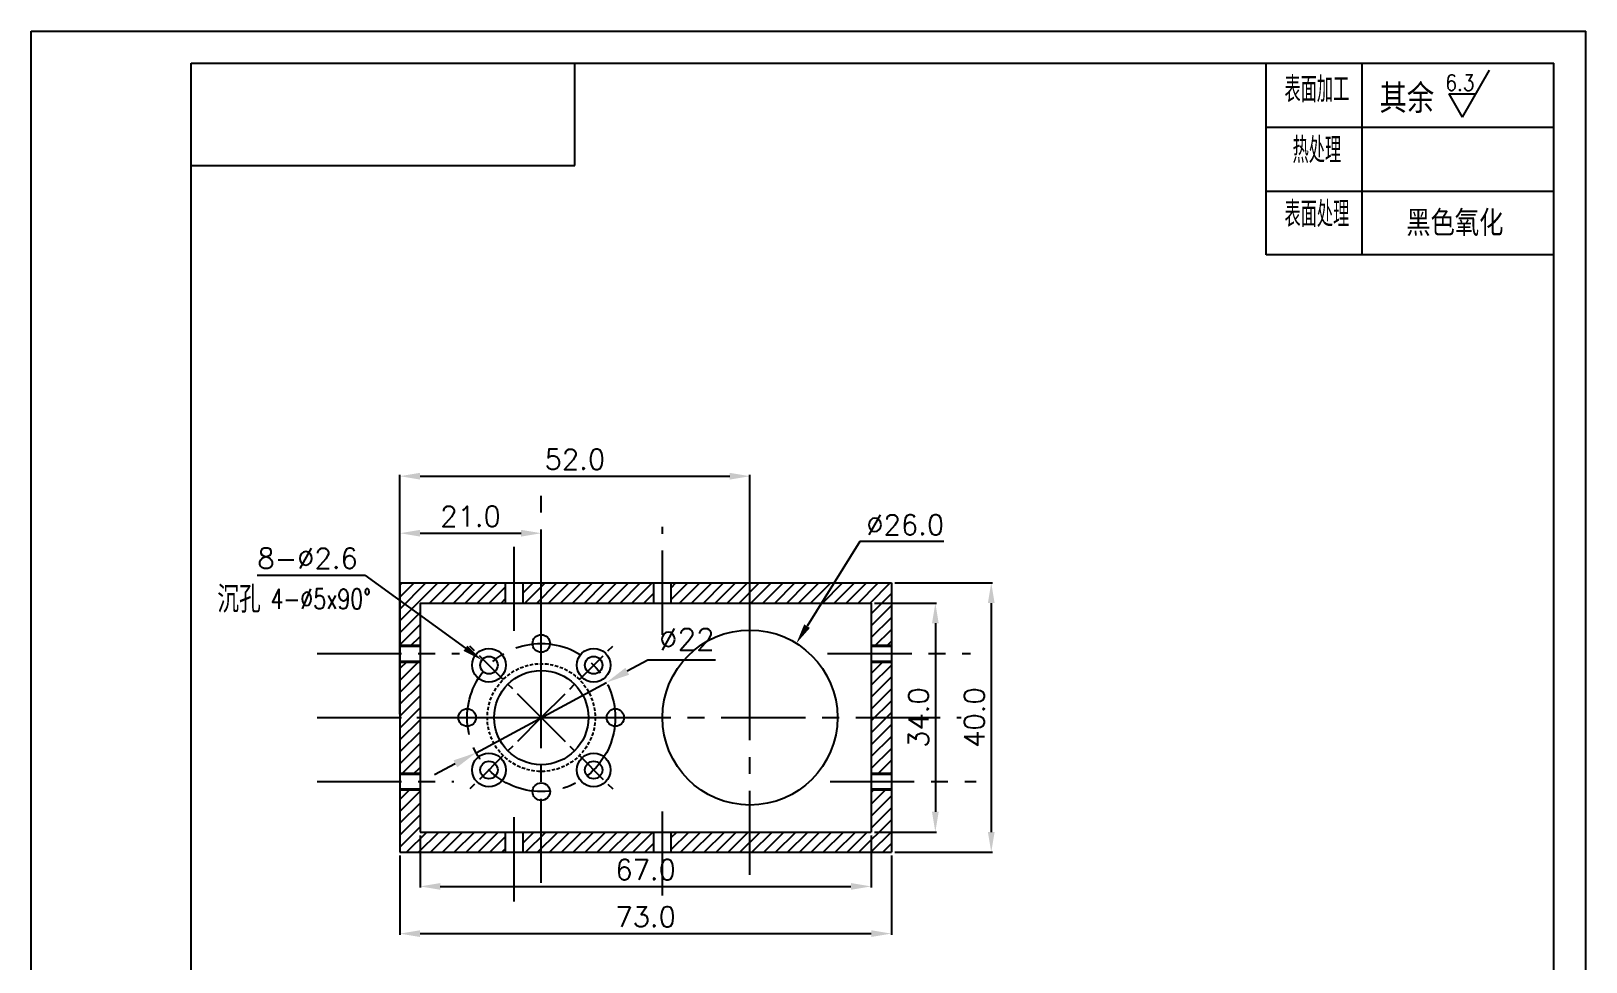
# Model space of a CAD drawing. Extents: x 2854 to 5858, y -1165 to 723.
# Drawn here: x 4938.6 to 5169.5, y -581.5 to -443.3 of the extents above; entities that cross this region are included whole.
import ezdxf
from ezdxf.enums import TextEntityAlignment as Align

# ---------------------------------------------------------------- set-up
doc = ezdxf.new("R2010")
doc.units = 0
doc.header["$MEASUREMENT"] = 0
doc.linetypes.add('PF_CENTER', pattern=[2, 1.25, -0.25, 0.25, -0.25])
doc.linetypes.add('PF_DASHED', pattern=[0.75, 0.5, -0.25])
doc.layers.get('0').update_dxf_attribs({"linetype": 'CONTINUOUS'})
doc.layers.get('DEFPOINTS').update_dxf_attribs({"linetype": 'CONTINUOUS'})
for name, color, linetype in [('SMPEN_CENTER', 4, 'PF_CENTER'), ('SMPEN_DASHED', 2, 'PF_DASHED'), ('SMPEN_DIM', 3, 'CONTINUOUS'), ('SMPEN_HATCH', 6, 'CONTINUOUS'), ('SMPEN_TEXT', 6, 'CONTINUOUS'), ('SMPEN_THICK', 7, 'CONTINUOUS')]:
    doc.layers.add(name, color=color, linetype=linetype)
doc.styles.get("Standard").update_dxf_attribs({"font": 'txt.shx', "bigfont": 'hshztxt.shx'})
doc.styles.add('STYLE1', font='complex.shx', dxfattribs={"bigfont": 'hzdx.shx'})
doc.dimstyles.get("Standard").update_dxf_attribs({"dimtxt": 3, "dimasz": 3, "dimexe": 0.18, "dimexo": 0.5, "dimgap": 1, "dimtad": 1, "dimtoh": 1, "dimdec": 1, "dimzin": 0, "dimdsep": 46, "dimtxsty": 'Standard', "dimcen": 0, "dimadec": 1, "dimazin": 0, "dimtfac": 1, "dimtdec": 1, "dimtofl": 0, "dimtmove": 0, "dimatfit": 3, "dimfxl": 0, "dimtolj": 1, "dimtzin": 0, "dimarcsym": 0})
doc.dimstyles.new('STANDARD$0', dxfattribs={"dimtxt": 3, "dimasz": 3, "dimexe": 0.18, "dimexo": 0.5, "dimgap": 1, "dimtad": 1, "dimtoh": 1, "dimdec": 1, "dimzin": 0, "dimdsep": 46, "dimtxsty": 'Standard', "dimcen": 0, "dimadec": 1, "dimazin": 0, "dimtfac": 1, "dimtdec": 1, "dimtofl": 0, "dimtmove": 0, "dimatfit": 3, "dimfxl": 0, "dimtolj": 1, "dimtzin": 0, "dimarcsym": 0})

# ---------------------------------------------------------------- blocks, each defined once
blk = doc.blocks.new('*D472')
at = {"layer": 'DEFPOINTS', "color": 0, "ltscale": 10}
for p in [(5024.08, -540.02), (5004.71, -550.45)]:
    blk.add_point(p, dxfattribs=at)
at = {"layer": 'SMPEN_DIM', "color": 0, "lineweight": -2, "ltscale": 10}
for p, q in [((5030.24, -536.7), (5027.16, -538.36)), ((5040.28, -536.7), (5030.24, -536.7)), ((5004.71, -550.45), (5024.08, -540.02)), ((5001.63, -552.1), (4998.55, -553.76))]:
    blk.add_line(p, q, dxfattribs=at)
at = {"layer": 'SMPEN_DIM', "color": 0, "ltscale": 10}
for points in [[(5026.89, -537.84), (5027.44, -538.87), (5024.08, -540.02)], [(5001.35, -551.59), (5001.9, -552.62), (5004.71, -550.45)]]:
    blk.add_solid(points, dxfattribs=at)
at = {"layer": 'SMPEN_DIM', "color": 0, "ltscale": 10, "insert": (5036.01, -533.6), "char_height": 3.2, "attachment_point": 5}
blk.add_mtext('\\A1;∅22', dxfattribs=at)
blk = doc.blocks.new('*D475')
at = {"layer": 'DEFPOINTS', "color": 0, "ltscale": 10}
for p in [(5066.39, -525.23), (5066.39, -565.23), (5081.22, -565.23)]:
    blk.add_point(p, dxfattribs=at)
at = {"layer": 'SMPEN_DIM', "color": 0, "lineweight": -2, "ltscale": 10}
for p, q in [((5066.89, -525.23), (5081.4, -525.23)), ((5081.22, -528.23), (5081.22, -562.23)), ((5066.89, -565.23), (5081.4, -565.23))]:
    blk.add_line(p, q, dxfattribs=at)
at = {"layer": 'SMPEN_DIM', "color": 0, "ltscale": 10}
for points in [[(5080.72, -528.23), (5081.72, -528.23), (5081.22, -525.23)], [(5080.72, -562.23), (5081.72, -562.23), (5081.22, -565.23)]]:
    blk.add_solid(points, dxfattribs=at)
at = {"layer": 'SMPEN_DIM', "color": 0, "ltscale": 10, "insert": (5078.72, -545.23), "char_height": 3, "attachment_point": 5, "rotation": 90}
blk.add_mtext('\\A1;40.0', dxfattribs=at)
blk = doc.blocks.new('*D476')
at = {"layer": 'DEFPOINTS', "color": 0, "ltscale": 10}
for p in [(5063.39, -528.23), (5063.39, -562.23), (5072.92, -562.23)]:
    blk.add_point(p, dxfattribs=at)
at = {"layer": 'SMPEN_DIM', "color": 0, "lineweight": -2, "ltscale": 10}
for p, q in [((5063.89, -528.23), (5073.1, -528.23)), ((5072.92, -531.23), (5072.92, -559.23)), ((5063.89, -562.23), (5073.1, -562.23))]:
    blk.add_line(p, q, dxfattribs=at)
at = {"layer": 'SMPEN_DIM', "color": 0, "ltscale": 10}
for points in [[(5072.42, -531.23), (5073.42, -531.23), (5072.92, -528.23)], [(5072.42, -559.23), (5073.42, -559.23), (5072.92, -562.23)]]:
    blk.add_solid(points, dxfattribs=at)
at = {"layer": 'SMPEN_DIM', "color": 0, "ltscale": 10, "insert": (5070.42, -545.23), "char_height": 3, "attachment_point": 5, "rotation": 90}
blk.add_mtext('\\A1;34.0', dxfattribs=at)
blk = doc.blocks.new('*D477')
at = {"layer": 'DEFPOINTS', "color": 0, "ltscale": 10}
for p in [(4996.39, -562.23), (5063.39, -562.23), (5063.39, -570.31)]:
    blk.add_point(p, dxfattribs=at)
at = {"layer": 'SMPEN_DIM', "color": 0, "lineweight": -2, "ltscale": 10}
for p, q in [((4996.39, -562.73), (4996.39, -570.49)), ((5063.39, -562.73), (5063.39, -570.49)), ((4999.39, -570.31), (5060.39, -570.31))]:
    blk.add_line(p, q, dxfattribs=at)
at = {"layer": 'SMPEN_DIM', "color": 0, "ltscale": 10}
for points in [[(4999.39, -569.81), (4999.39, -570.81), (4996.39, -570.31)], [(5060.39, -569.81), (5060.39, -570.81), (5063.39, -570.31)]]:
    blk.add_solid(points, dxfattribs=at)
at = {"layer": 'SMPEN_DIM', "color": 0, "ltscale": 10, "insert": (5029.89, -567.81), "char_height": 3, "attachment_point": 5}
blk.add_mtext('\\A1;67.0', dxfattribs=at)
blk = doc.blocks.new('*D478')
at = {"layer": 'DEFPOINTS', "color": 0, "ltscale": 10}
for p in [(4993.39, -565.23), (5066.39, -565.23), (5066.39, -577.32)]:
    blk.add_point(p, dxfattribs=at)
at = {"layer": 'SMPEN_DIM', "color": 0, "lineweight": -2, "ltscale": 10}
for p, q in [((4993.39, -565.73), (4993.39, -577.5)), ((5066.39, -565.73), (5066.39, -577.5)), ((4996.39, -577.32), (5063.39, -577.32))]:
    blk.add_line(p, q, dxfattribs=at)
at = {"layer": 'SMPEN_DIM', "color": 0, "ltscale": 10}
for points in [[(4996.39, -576.82), (4996.39, -577.82), (4993.39, -577.32)], [(5063.39, -576.82), (5063.39, -577.82), (5066.39, -577.32)]]:
    blk.add_solid(points, dxfattribs=at)
at = {"layer": 'SMPEN_DIM', "color": 0, "ltscale": 10, "insert": (5029.89, -574.82), "char_height": 3, "attachment_point": 5}
blk.add_mtext('\\A1;73.0', dxfattribs=at)
blk = doc.blocks.new('*D479')
at = {"layer": 'DEFPOINTS', "color": 0, "ltscale": 10}
for p in [(5014.39, -517.85), (4993.39, -525.23), (5014.39, -545.23)]:
    blk.add_point(p, dxfattribs=at)
at = {"layer": 'SMPEN_DIM', "color": 0, "lineweight": -2, "ltscale": 10}
for p, q in [((4993.39, -524.73), (4993.39, -517.67)), ((4996.39, -517.85), (5011.39, -517.85)), ((5014.39, -544.73), (5014.39, -517.67))]:
    blk.add_line(p, q, dxfattribs=at)
at = {"layer": 'SMPEN_DIM', "color": 0, "ltscale": 10}
for points in [[(4996.39, -517.35), (4996.39, -518.35), (4993.39, -517.85)], [(5011.39, -517.35), (5011.39, -518.35), (5014.39, -517.85)]]:
    blk.add_solid(points, dxfattribs=at)
at = {"layer": 'SMPEN_DIM', "color": 0, "ltscale": 10, "insert": (5003.89, -515.35), "char_height": 3, "attachment_point": 5}
blk.add_mtext('\\A1;21.0', dxfattribs=at)
blk = doc.blocks.new('*D480')
at = {"layer": 'DEFPOINTS', "color": 0, "ltscale": 10}
for p in [(5045.39, -509.38), (4993.39, -545.23), (5045.39, -545.23)]:
    blk.add_point(p, dxfattribs=at)
at = {"layer": 'SMPEN_DIM', "color": 0, "lineweight": -2, "ltscale": 10}
for p, q in [((4993.39, -544.73), (4993.39, -509.2)), ((4996.39, -509.38), (5042.39, -509.38)), ((5045.39, -544.73), (5045.39, -509.2))]:
    blk.add_line(p, q, dxfattribs=at)
at = {"layer": 'SMPEN_DIM', "color": 0, "ltscale": 10}
for points in [[(4996.39, -508.88), (4996.39, -509.88), (4993.39, -509.38)], [(5042.39, -508.88), (5042.39, -509.88), (5045.39, -509.38)]]:
    blk.add_solid(points, dxfattribs=at)
at = {"layer": 'SMPEN_DIM', "color": 0, "ltscale": 10, "insert": (5019.39, -506.88), "char_height": 3, "attachment_point": 5}
blk.add_mtext('\\A1;52.0', dxfattribs=at)
blk = doc.blocks.new('*D488')
at = {"layer": 'DEFPOINTS', "color": 0, "ltscale": 10}
for p in [(5052.28, -534.2), (5038.51, -556.26)]:
    blk.add_point(p, dxfattribs=at)
at = {"layer": 'SMPEN_DIM', "color": 0, "lineweight": -2, "ltscale": 10}
for p, q in [((5061.7, -519.1), (5053.86, -531.66)), ((5074.2, -519.1), (5061.7, -519.1))]:
    blk.add_line(p, q, dxfattribs=at)
at = {"layer": 'SMPEN_DIM', "color": 0, "ltscale": 10}
blk.add_solid([(5053.44, -531.39), (5054.29, -531.92), (5052.28, -534.2)], dxfattribs=at)
at = {"layer": 'SMPEN_DIM', "color": 0, "ltscale": 10, "insert": (5068.45, -516.6), "char_height": 3, "attachment_point": 5}
blk.add_mtext('\\A1;∅26.0', dxfattribs=at)
blk = doc.blocks.new('ADDBOX3')
at = {"layer": 'SMPEN_THICK', "ltscale": 8}
for p, q in [((-45, -30), (-45, 0)), ((-30, 0), (-30, -30)), ((-45, -10), (0, -10)), ((-45, -20), (0, -20)), ((0, -30), (-45, -30))]:
    blk.add_line(p, q, dxfattribs=at)
at = {"layer": 'SMPEN_TEXT', "ltscale": 8, "width": 0.667}
for s, p in [('表面加工', (-37.05, -7.32)), ('热处理', (-37.05, -16.82)), ('表面处理', (-37.05, -26.82))]:
    blk.add_text(s, height=4, dxfattribs=at).set_placement(p, align=Align.BOTTOM_CENTER)
at = {"layer": 'SMPEN_TEXT', "ltscale": 8}
for tag, p in [('HEATTREATMENT', (-15.54, -17.14)), ('SURFACETREATMENT', (-13.33, -26.97))]:
    blk.add_attdef(tag, text='', height=3.5, dxfattribs=at).set_placement(p, align=Align.BOTTOM_CENTER)
blk = doc.blocks.new('*D724')
at = {"layer": 'DEFPOINTS', "color": 0, "ltscale": 10}
for p in [(5005.56, -536.69), (5007.67, -538.22)]:
    blk.add_point(p, dxfattribs=at)
at = {"layer": 'SMPEN_DIM', "color": 0, "lineweight": -2, "ltscale": 10}
for p, q in [((4972.19, -524.08), (4988.19, -524.08)), ((4988.19, -524.08), (5003.14, -534.93))]:
    blk.add_line(p, q, dxfattribs=at)
at = {"layer": 'SMPEN_DIM', "color": 0, "ltscale": 10}
blk.add_solid([(5003.43, -534.52), (5002.84, -535.33), (5005.56, -536.69)], dxfattribs=at)
at = {"layer": 'SMPEN_DIM', "color": 0, "ltscale": 10, "insert": (4979.69, -521.58), "char_height": 3, "attachment_point": 5}
blk.add_mtext('\\A1;8-∅2.6', dxfattribs=at)

msp = doc.modelspace()

# ---------------------------------------------------------------- hatches: boundary and pattern name
at = {"layer": 'SMPEN_HATCH', "ltscale": 10}
h = msp.add_hatch(dxfattribs=at)
h.set_pattern_fill('ANSI31', color=256, scale=10, style=0)
h.paths.add_polyline_path([(4996.39, -536.98), (4993.39, -536.98), (4993.39, -545.23), (4996.39, -545.23)])
h.paths.add_polyline_path([(4996.39, -545.23), (4995.89, -545.23), (4993.39, -545.23), (4993.39, -553.48), (4996.39, -553.48)])
h.paths.add_polyline_path([(4996.39, -555.98), (4993.39, -555.98), (4993.39, -565.23), (5009.09, -565.23), (5009.09, -562.23), (4996.39, -562.23)])
h.paths.add_polyline_path([(5014.39, -562.23), (5011.69, -562.23), (5011.69, -565.23), (5014.39, -565.23)])
h.paths.add_polyline_path([(5031.09, -562.23), (5014.39, -562.23), (5014.39, -565.23), (5031.09, -565.23)])
h.paths.add_polyline_path([(5045.39, -562.23), (5033.69, -562.23), (5033.69, -565.23), (5045.39, -565.23)])
h.paths.add_polyline_path([(5066.39, -555.98), (5063.39, -555.98), (5063.39, -562.23), (5045.39, -562.23), (5045.39, -565.23), (5066.39, -565.23)])
h.paths.add_polyline_path([(5066.39, -545.23), (5063.39, -545.23), (5063.39, -553.48), (5066.39, -553.48)])
h.paths.add_polyline_path([(5066.39, -536.98), (5063.39, -536.98), (5063.39, -545.23), (5066.39, -545.23)])
h.paths.add_polyline_path([(5066.39, -525.23), (5045.39, -525.23), (5045.39, -528.23), (5063.39, -528.23), (5063.39, -534.48), (5066.39, -534.48)])
h.paths.add_polyline_path([(5045.39, -525.23), (5033.69, -525.23), (5033.69, -528.23), (5045.39, -528.23)])
h.paths.add_polyline_path([(5031.09, -525.23), (5014.39, -525.23), (5014.39, -528.23), (5031.09, -528.23)])
h.paths.add_polyline_path([(5014.39, -525.23), (5011.69, -525.23), (5011.69, -528.23), (5014.39, -528.23)])
h.paths.add_polyline_path([(5009.09, -525.23), (4993.39, -525.23), (4993.39, -534.48), (4996.39, -534.48), (4996.39, -528.23), (5009.09, -528.23)])
h.paths.add_polyline_path([(4996.39, -534.48), (4993.39, -534.48), (4993.39, -534.63), (4996.39, -534.63)])
h.paths.add_polyline_path([(4996.39, -536.83), (4993.39, -536.83), (4993.39, -536.98), (4996.39, -536.98)])
h.paths.add_polyline_path([(4996.39, -553.48), (4993.39, -553.48), (4993.39, -553.63), (4996.39, -553.63)])
h.paths.add_polyline_path([(4996.39, -555.83), (4993.39, -555.83), (4993.39, -555.98), (4996.39, -555.98)])
h.paths.add_polyline_path([(5066.39, -555.83), (5063.39, -555.83), (5063.39, -555.98), (5066.39, -555.98)])
h.paths.add_polyline_path([(5066.39, -553.48), (5063.39, -553.48), (5063.39, -553.63), (5066.39, -553.63)])
h.paths.add_polyline_path([(5066.39, -534.48), (5063.39, -534.48), (5063.39, -534.63), (5066.39, -534.63)])
h.paths.add_polyline_path([(5066.39, -536.83), (5063.39, -536.83), (5063.39, -536.98), (5066.39, -536.98)])

# ---------------------------------------------------------------- linework, layer by layer
msp.add_line((4962.38, -448.02), (5164.78, -448.02))
at = {"linetype": 'Continuous'}
for p, q in [((4962.38, -720.67), (4962.38, -448.02)), ((5164.78, -720.67), (5164.78, -448.02))]:
    msp.add_line(p, q, dxfattribs=at)
at = {"ltscale": 10}
for p, q in [((4993.39, -525.23), (5066.39, -525.23)), ((4993.39, -525.23), (4993.39, -565.23)), ((5009.09, -528.23), (5009.09, -525.23)), ((5011.69, -528.23), (5011.69, -525.23)), ((5031.09, -528.23), (5031.09, -525.23)), ((5033.69, -528.23), (5033.69, -525.23)), ((5066.39, -525.23), (5066.39, -565.23)), ((4996.39, -528.23), (5063.39, -528.23)), ((4996.39, -528.23), (4996.39, -562.23)), ((5063.39, -528.23), (5063.39, -562.23)), ((4993.39, -534.48), (4996.39, -534.48)), ((4993.39, -534.63), (4996.39, -534.63)), ((5063.39, -534.48), (5066.39, -534.48)), ((5063.39, -534.63), (5066.39, -534.63)), ((4993.39, -536.83), (4996.39, -536.83)), ((4993.39, -536.98), (4996.39, -536.98)), ((5063.39, -536.83), (5066.39, -536.83)), ((5063.39, -536.98), (5066.39, -536.98)), ((4993.39, -553.48), (4996.39, -553.48)), ((4993.39, -553.63), (4996.39, -553.63)), ((5063.39, -553.48), (5066.39, -553.48)), ((5063.39, -553.63), (5066.39, -553.63)), ((4993.39, -555.83), (4996.39, -555.83)), ((4993.39, -555.98), (4996.39, -555.98)), ((5063.39, -555.83), (5066.39, -555.83)), ((5063.39, -555.98), (5066.39, -555.98)), ((4996.39, -562.23), (5063.39, -562.23)), ((5009.09, -565.23), (5009.09, -562.23)), ((5011.69, -565.23), (5011.69, -562.23)), ((5031.09, -565.23), (5031.09, -562.23)), ((5033.69, -565.23), (5033.69, -562.23)), ((4993.39, -565.23), (5066.39, -565.23))]:
    msp.add_line(p, q, dxfattribs=at)
for centre, radius in [((5014.39, -534.23), 1.3), ((5006.62, -537.45), 1.3), ((5022.17, -537.45), 1.3), ((5014.39, -545.23), 7), ((5003.39, -545.23), 1.3), ((5025.39, -545.23), 1.3), ((5006.62, -553.01), 1.3), ((5022.17, -553.01), 1.3), ((5014.39, -556.23), 1.3)]:
    msp.add_circle(centre, radius)
msp.add_circle((5045.39, -545.23), 13, dxfattribs=at)
at = {"ltscale": 2}
for centre in [(5006.62, -537.45), (5022.17, -537.45), (5006.62, -553.01), (5022.17, -553.01)]:
    msp.add_circle(centre, 2.5, dxfattribs=at)
at = {"layer": 'SMPEN_CENTER', "ltscale": 10}
for p, q in [((5014.39, -569.78), (5014.39, -511.86)), ((5032.39, -532.94), (5032.39, -516.88)), ((5010.39, -532.35), (5010.39, -519.54)), ((5045.39, -568.6), (5045.39, -521.11)), ((5063.39, -534.48), (5066.39, -534.48)), ((4981.13, -535.73), (5002.24, -535.73)), ((5056.91, -535.73), (5078.14, -535.73)), ((5063.39, -536.98), (5066.39, -536.98)), ((4981.13, -545.23), (5076.75, -545.23)), ((4993.39, -553.48), (4996.39, -553.48)), ((5063.39, -553.48), (5066.39, -553.48)), ((4981.13, -554.73), (5001.42, -554.73)), ((4993.39, -555.98), (4996.39, -555.98)), ((5057.28, -554.73), (5078.98, -554.73)), ((5063.39, -555.98), (5066.39, -555.98)), ((5032.39, -571.66), (5032.39, -558.5)), ((5010.39, -572.54), (5010.39, -558.83))]:
    msp.add_line(p, q, dxfattribs=at)
at = {"layer": 'SMPEN_CENTER', "ltscale": 4}
for q in [(5003.65, -534.49), (5025.14, -534.49), (5003.65, -555.97), (5025.14, -555.97)]:
    msp.add_line((5014.39, -545.23), q, dxfattribs=at)
at = {"layer": 'SMPEN_CENTER', "ltscale": 8}
msp.add_line((4995.89, -545.23), (5032.7, -545.23), dxfattribs=at)
msp.add_circle((5014.39, -545.23), 11, dxfattribs=at)
at = {"layer": 'SMPEN_DASHED'}
msp.add_circle((5014.39, -545.23), 8, dxfattribs=at)
at = {"layer": 'SMPEN_DIM'}
for p, q in [((5155.19, -449.05), (5151.15, -456.04)), ((5149.16, -452.59), (5153.15, -452.59)), ((5149.16, -452.59), (5151.15, -456.04))]:
    msp.add_line(p, q, dxfattribs=at)
at = {"layer": 'SMPEN_THICK', "color": 1}
for q in [(5138.13, -443.27), (5169.53, -443.27), (5038.38, -443.27), (5038.38, -443.27)]:
    msp.add_line((4938.63, -443.27), q, dxfattribs=at)
at = {"layer": 'SMPEN_THICK', "color": 1, "linetype": 'Continuous'}
for p, q in [((4938.63, -725.42), (4938.63, -443.27)), ((4938.63, -725.42), (4938.63, -443.27)), ((4938.63, -725.42), (4938.63, -443.27)), ((4938.63, -725.42), (4938.63, -443.27)), ((4938.63, -725.42), (4938.63, -443.27)), ((4938.63, -725.42), (4938.63, -443.27)), ((4938.63, -725.42), (4938.63, -443.27)), ((4938.63, -725.42), (4938.63, -443.27)), ((4938.63, -725.42), (4938.63, -443.27)), ((4938.63, -725.42), (4938.63, -443.27)), ((4938.63, -725.42), (4938.63, -443.27)), ((4938.63, -725.42), (4938.63, -443.27)), ((4938.63, -725.42), (4938.63, -443.27)), ((4938.63, -725.42), (4938.63, -443.27)), ((4938.63, -725.42), (4938.63, -443.27)), ((4938.63, -725.42), (4938.63, -443.27)), ((4938.63, -725.42), (4938.63, -443.27)), ((4938.63, -725.42), (4938.63, -443.27)), ((4938.63, -725.42), (4938.63, -443.27)), ((5169.53, -725.42), (5169.53, -443.27)), ((5019.38, -463.22), (5019.38, -448.02)), ((4962.38, -463.22), (5019.38, -463.22))]:
    msp.add_line(p, q, dxfattribs=at)

# ---------------------------------------------------------------- block references
at = {"layer": 'SMPEN_THICK', "xscale": 0.9499999999998181, "yscale": 0.9500000000002728, "zscale": 0.95}
msp.add_blockref('ADDBOX3', (5164.78, -448.02), dxfattribs=at)

# ---------------------------------------------------------------- texts
at = {"layer": 'SMPEN_DIM'}
for s, height, width, p in [('6.3', 2.375, 0.85, (5150.83, -450.93)), ('沉孔', 4, 0.85, (4969.51, -527.49)), ('4-%%C5x90%%D', 3, 0.75, (4981.64, -527.6))]:
    msp.add_text(s, height=height, dxfattribs=dict(at, width=width)).set_placement(p, align=Align.MIDDLE)
at = {"layer": 'SMPEN_DIM', "style": 'STYLE1'}
for s, height, p in [('其余', 4.275, (5142.94, -453.05)), ('黑色氧化', 3.8, (5150.07, -471.6))]:
    msp.add_text(s, height=height, dxfattribs=at).set_placement(p, align=Align.MIDDLE)

# ---------------------------------------------------------------- dimensions: what is measured, and where the dimension line sits
at = {"layer": 'SMPEN_DIM', "ltscale": 10}
for base, p1, p2, picture, middle in [((5045.39, -509.38), (4993.39, -545.23), (5045.39, -545.23), '*D480', (5019.39, -506.88)), ((5014.39, -517.85), (4993.39, -525.23), (5014.39, -545.23), '*D479', (5003.89, -515.35)), ((5063.39, -570.31), (4996.39, -562.23), (5063.39, -562.23), '*D477', (5029.89, -567.81)), ((5066.39, -577.32), (4993.39, -565.23), (5066.39, -565.23), '*D478', (5029.89, -574.82))]:
    dim = msp.add_linear_dim(base=base, p1=p1, p2=p2, dimstyle='STANDARD$0', dxfattribs=at)
    dim.commit()
    dim.dimension.update_dxf_attribs({"geometry": picture, "text_midpoint": middle})
dim = msp.add_diameter_dim_2p(p1=(5038.51, -556.26), p2=(5052.28, -534.2), dimstyle='Standard', dxfattribs=at)
dim.commit()
dim.dimension.update_dxf_attribs({"geometry": '*D488', "text_midpoint": (5068.45, -519.1), "dimtype": 163})
dim = msp.add_diameter_dim_2p(p1=(5007.67, -538.22), p2=(5005.56, -536.69), text='8-<>', dimstyle='Standard', dxfattribs=at)
dim.commit()
dim.dimension.update_dxf_attribs({"geometry": '*D724', "text_midpoint": (4979.69, -524.08), "dimtype": 163})
for base, p1, p2, picture, middle in [((5081.22, -565.23), (5066.39, -525.23), (5066.39, -565.23), '*D475', (5078.72, -545.23)), ((5072.92, -562.23), (5063.39, -528.23), (5063.39, -562.23), '*D476', (5070.42, -545.23))]:
    dim = msp.add_linear_dim(base=base, p1=p1, p2=p2, angle=90, dimstyle='STANDARD$0', dxfattribs=at)
    dim.commit()
    dim.dimension.update_dxf_attribs({"geometry": picture, "text_midpoint": middle})
at = {"layer": 'SMPEN_DIM'}
dim = msp.add_diameter_dim_2p(p1=(5004.71, -550.45), p2=(5024.08, -540.02), dimstyle='Standard', override={"dimtxt": 3.2, "dimasz": 3.5, "dimexe": 1.5, "dimexo": 0, "dimgap": 1.5, "dimtad": 1, "dimtih": 0, "dimzin": 8, "dimcen": 2.5, "dimtofl": 1}, dxfattribs=at)
dim.commit()
dim.dimension.update_dxf_attribs({"geometry": '*D472', "text_midpoint": (5036.01, -533.6)})

doc.saveas('drawing.dxf')
